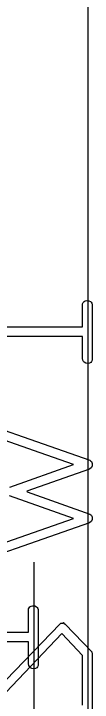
# Model space of a CAD drawing. Header units: inches. Extents: x -1 to 1.1, y -1.12 to 1.07.
# Drawn here: x -0.1402 to -0.1161, y -0.796 to -0.5829 of the extents above; entities that cross this region are included whole.
import ezdxf

# ---------------------------------------------------------------- set-up
doc = ezdxf.new("R2010")
doc.units = ezdxf.units.IN
doc.header["$MEASUREMENT"] = 0
doc.linetypes.add('CENTERX2', pattern=[0.8, 0.5, -0.1, 0.1, -0.1])

msp = doc.modelspace()

# ---------------------------------------------------------------- linework, layer by layer
at = {"color": 7, "linetype": 'Continuous'}
msp.add_line((-0.11726, -0.90116), (-0.11726, -0.41426), dxfattribs=at)
at = {"color": 7, "linetype": 'CENTERX2'}
for p, q in [((-0.11726, -0.80667), (-0.11726, -0.65823)), ((-0.13393, -0.90116), (-0.13393, -0.75272))]:
    msp.add_line(p, q, dxfattribs=at)
at = {"color": 7, "linetype": 'Continuous', "flags": 128}
for points in [[(-0.16452, -0.67988), (-0.11905, -0.67988), (-0.11905, -0.67988), (-0.11905, -0.67268), (-0.11905, -0.67268), (-0.11886, -0.67229), (-0.11859, -0.672), (-0.11825, -0.67179), (-0.11781, -0.67168), (-0.11781, -0.67168), (-0.11709, -0.67176), (-0.11654, -0.67201), (-0.11634, -0.67221), (-0.11619, -0.67249), (-0.1161, -0.67287), (-0.11607, -0.67333), (-0.11607, -0.67333), (-0.11607, -0.69019), (-0.11607, -0.69019), (-0.11625, -0.69058), (-0.11651, -0.69087), (-0.11685, -0.69108), (-0.11728, -0.69119), (-0.11728, -0.69119), (-0.11803, -0.69109), (-0.11859, -0.69079), (-0.11879, -0.69053), (-0.11893, -0.69015), (-0.11902, -0.68964), (-0.11905, -0.68902), (-0.11905, -0.68902), (-0.11905, -0.68286), (-0.11905, -0.68286), (-0.16086, -0.68286)], [(-0.16389, -0.70458), (-0.11681, -0.7211), (-0.11681, -0.7211), (-0.11654, -0.72131), (-0.11632, -0.72155), (-0.11617, -0.72185), (-0.11607, -0.72218), (-0.11607, -0.72218), (-0.11612, -0.72283), (-0.11627, -0.72334), (-0.11627, -0.72334), (-0.11687, -0.72391), (-0.11687, -0.72391), (-0.13624, -0.73074), (-0.13624, -0.73074), (-0.13611, -0.73089), (-0.13611, -0.73089), (-0.1168, -0.73779), (-0.1168, -0.73779), (-0.11653, -0.73799), (-0.11632, -0.73822), (-0.11616, -0.73849), (-0.11607, -0.73879), (-0.11607, -0.73879), (-0.11612, -0.73949), (-0.11627, -0.74001), (-0.11627, -0.74001), (-0.11689, -0.74051), (-0.11689, -0.74051), (-0.16465, -0.75727)], [(-0.14147, -0.72945), (-0.1218, -0.72247), (-0.1218, -0.72247), (-0.13211, -0.71881), (-0.13211, -0.71881), (-0.16552, -0.70709)], [(-0.16546, -0.75447), (-0.1218, -0.73915), (-0.1218, -0.73915), (-0.14153, -0.73211)], [(-0.18118, -0.77437), (-0.13571, -0.77437), (-0.13571, -0.77437), (-0.13571, -0.76717), (-0.13571, -0.76717), (-0.13553, -0.76679), (-0.13526, -0.76649), (-0.13491, -0.76628), (-0.13448, -0.76617), (-0.13448, -0.76617), (-0.13376, -0.76625), (-0.13321, -0.7665), (-0.13301, -0.7667), (-0.13286, -0.76698), (-0.13276, -0.76736), (-0.13274, -0.76782), (-0.13274, -0.76782), (-0.13274, -0.78468), (-0.13274, -0.78468), (-0.13291, -0.78507), (-0.13317, -0.78536), (-0.13352, -0.78557), (-0.13395, -0.78568), (-0.13395, -0.78568), (-0.1347, -0.78558), (-0.13526, -0.78528), (-0.13545, -0.78502), (-0.1356, -0.78464), (-0.13568, -0.78413), (-0.13571, -0.78351), (-0.13571, -0.78351), (-0.13571, -0.77735), (-0.13571, -0.77735), (-0.17753, -0.77735)], [(-0.15667, -0.80362), (-0.12595, -0.77176), (-0.12595, -0.77176), (-0.1257, -0.77161), (-0.12534, -0.77155), (-0.12534, -0.77155), (-0.1252, -0.77155), (-0.12507, -0.77155), (-0.12507, -0.77155), (-0.12498, -0.77144), (-0.1249, -0.77139), (-0.12484, -0.77144), (-0.12479, -0.77155), (-0.12479, -0.77155), (-0.12439, -0.7719), (-0.12439, -0.7719), (-0.11613, -0.78048), (-0.11613, -0.78048), (-0.11607, -0.78119), (-0.11607, -0.78119), (-0.11607, -0.79812)], [(-0.11905, -0.7969), (-0.11905, -0.78153), (-0.11905, -0.78153), (-0.12547, -0.77481), (-0.12547, -0.77481), (-0.15613, -0.80713)]]:
    msp.add_lwpolyline(points, dxfattribs=at)

doc.saveas('drawing.dxf')
